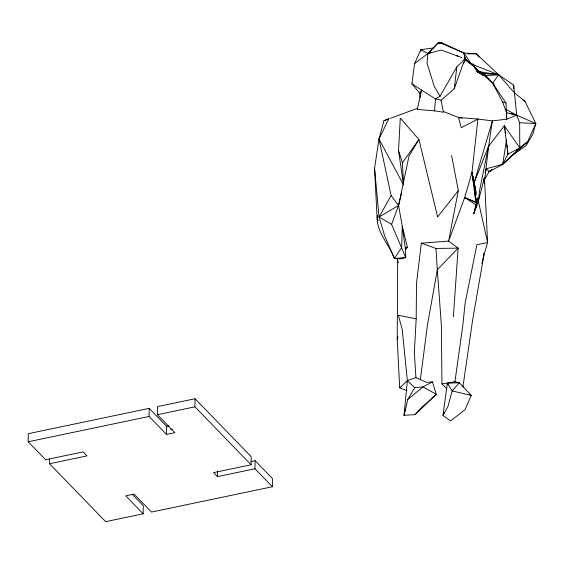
<?xml version="1.0" encoding="UTF-8"?>
<svg xmlns="http://www.w3.org/2000/svg" width="564" height="564" viewBox="0 0 564 564"><rect width="100%" height="100%" fill="white"/><g stroke="black" fill="none" stroke-linecap="round" stroke-linejoin="round"><path stroke-width="0.85" d="M407.025 390.612L399.686 387.905L397.225 339.253L397.69 260.342L397.282 258.636M416.19 318.85L398.374 315.269L402.224 329.552L407.363 380.644L404.064 415.287L415.083 414.639L436.275 394.292L432.461 381.87L426.631 382.336L415.922 377.549L414.343 352.479L416.19 318.85L416.514 283.107L421.343 243.169L448.627 241.103L458.137 248.111L453.385 316.735M49.505 463.742L87.018 455.888L83.148 451.891L45.628 459.752L28.2 441.774L28.313 433.681L149.199 408.357L166.627 426.335L166.514 434.428L174.847 432.68L157.419 414.702L157.532 406.609L195.045 398.748L251.213 456.678L251.1 464.771L213.587 472.632L217.457 476.622L254.97 468.762L272.405 486.739L151.519 512.063L134.091 494.085L125.751 495.834L143.185 513.811L105.672 521.672L49.505 463.742L49.569 458.884M143.185 513.811L143.298 505.718L132.477 494.557M166.514 434.428L149.086 416.451L149.199 408.357M251.1 464.771L194.932 406.841L195.045 398.748M217.457 476.622L217.535 470.961M254.97 468.762L255.083 460.668L250.825 461.564M272.405 486.739L272.518 478.646L255.083 460.668M451.616 155.558L458.313 190.59L448.627 241.103L464.694 197.548L471.962 172.521L474.014 183.103L473.936 185.359L471.962 172.521L477.927 119.067L492.457 120.858L506.676 119.215L516.694 115.162L535.8 123.551L532.902 133.999L526.149 145.554L512.634 155.086M484.208 183.73C486.732 162.827 488.875 141.712 492.457 120.858L474.014 183.103L475.713 195.99M377.429 215.279C375.532 231.741 389.216 243.916 394.419 258.531L401.265 258.77L405.735 257.536L405.53 249.753L402.259 226.22L398.579 205.472L409.02 155.988L418.932 139.449L400.278 118.102L398.536 150.771L403.542 184.893L378.987 138.963L383.95 120.703L388.963 118.525L378.987 138.963L374.566 168.291L377.196 219.572L378.529 220.658M477.074 69.16L465.49 59.15L463.255 63.478L454.253 88.752L441.111 100.237L443.452 112.215L434.569 110.854L435.464 98.89L440.096 96.148L456.847 66.841L465.258 58.734L464.052 53.101L441.478 42.54L438.862 42.328L427.886 53.538L414.611 63.556L411.91 83.789L419.757 93.257L420.025 97.614M484.201 179.895L489.164 171.653L502.693 164.371L527.622 141.775L535.8 123.551L524.971 101.259L514.579 92.961L498.696 74.786L476.305 53.799L464.052 53.101L439.088 42.37L437.833 43.216L441.478 42.54L438.475 42.49L427.886 53.538L427.061 63.182L434.266 86.482L440.096 96.148M476.051 198.563L476.615 202.864L473.746 213.827L476.164 207.531L476.615 202.864L476.115 198.606M454.253 88.752L456.847 66.841M420.349 379.706L427.399 325.414L437.311 269.754L435.979 248.456L421.343 243.169M435.979 248.456L458.137 248.111L437.311 269.754L441.393 325.668L441.936 383.957L454.922 381.765L462.861 324.899L465.145 303.009L476.855 244.734L487.592 242.576L484.441 177.618L483.404 180.945M462.903 387.066L472.646 319.929L483.912 255.02L487.592 242.576L478.251 200.713M506.507 139.893L502.693 164.371L486.372 168.742L485.132 171.061M405.213 409.274L404.064 415.287L407.814 399.375L414.702 387.679L422.972 386.897L432.461 381.87M507.473 149.178L507.889 154.24L502.693 164.371L519.804 147.916L504.329 125.709L488.466 146.471L479.752 189.652L478.258 201.813L476.164 207.531L475.854 204.795L464.694 197.548L477.525 202.751L478.258 201.813L484.441 177.618M481.924 263.543L483.912 255.02L483.574 253.328M401.758 192.303L398.579 205.472L391.599 224.338L405.735 257.536L394.419 258.531L384.74 236.147L379.057 217.006L374.566 168.291M473.746 213.827L476.615 202.864L475.431 199.022L471.962 172.521L472.914 176.793M485.111 172.929L486.372 168.742L489.164 171.653L491.3 170.152M397.225 339.253L397.994 336.736M443.896 413.081L442.973 415.485L450.636 420.892L465.208 409.513L471.187 395.364L459.378 382.759L454.922 381.765M474.014 183.103L488.466 146.471M414.611 63.556L420.857 49.646L433.85 47.912M391.599 224.338L379.057 217.006L391.099 195.532L378.987 138.963M419.757 93.257L421.59 90.134L411.91 83.789M394.419 258.531L401.674 247.399L402.259 226.22L407.349 247.201L405.53 249.753M403.542 184.893L402.456 162.785L418.932 139.449L437.615 216.964L458.313 190.59M463.255 63.478L464.25 62.174M415.083 414.639L422.041 407.208L436.275 394.292L422.972 386.897L407.814 399.375M399.686 387.905L407.363 380.644L415.922 377.549M505.055 129.875L504.329 125.709L507.889 154.24L519.804 147.916L527.622 141.775L516.638 150.313M489.164 171.653L491.914 169.517M379.057 217.006L398.579 205.472L391.099 195.532M405.199 248.209L407.349 247.201M383.95 120.703L388.843 118.905M390.471 118.299L417.353 108.394M421.082 51.38L420.857 49.646L427.886 53.538L430.276 52.826M427.886 53.538L441.104 50.041L461.944 57.627M28.2 441.774L149.086 416.451M157.419 414.702L194.932 406.841M166.627 426.335L169.13 425.806M170.737 429.507L172.408 429.155M519.804 147.916L519.655 122.733L516.694 115.162L513.67 85.122L498.696 74.786L483.863 75.689L465.258 58.734L465.427 59.862L464.13 59.537L465.427 59.862L471.229 63.908L476.911 69.21M477.525 202.751L476.615 202.864L464.694 197.548M467.542 53.862L476.305 53.799L479.21 57.07M438.475 42.49L441.478 42.54M494.134 84.071L492.661 83.162L498.696 74.786L479.442 71.649L484.462 73.947L492.661 83.162L502.538 101.936L506.599 112.701L516.694 115.162L506.162 109.501L506.662 111.693L506.676 119.215L505.993 102.972L492.661 83.162L484.793 75.174L474.839 68.096L477.088 71.593L478.66 71.628M519.655 122.733L535.8 123.551M434.569 110.854L417.219 109.423L421.59 90.134L435.464 98.89L441.111 100.237M484.462 73.947L484.793 75.174L477.088 71.593L479.901 73.144L498.696 74.786L471.229 63.908L465.074 59.918L464.052 53.101L471.229 63.908M437.833 43.216L441.499 43.654L439.088 42.37M461.874 118.158L458.476 117.495L443.304 111.468M509.934 113.456L516.694 115.162M502.538 101.936L505.993 102.972M456.389 55.568L458.631 56.52M469.734 394.581L471.187 395.364L452.159 390.922L447.33 383.175L459.378 382.759L452.159 390.922L447.943 406.538L442.973 415.485L447.33 383.175L447.936 384.817M522.856 100.032L524.971 101.259M477.088 71.593L483.863 75.689L480.704 72.742M479.901 73.144L483.863 75.689M479.442 71.649L484.793 75.174M484.215 75.576L492.661 83.162L488.939 79.517M466.061 59.671L465.49 59.15L465.074 59.918L464.052 53.101M407.363 380.644L414.702 387.679M472.815 63.732L474.056 64.945M441.936 383.957L446.935 388.913M464.891 59.107L465.427 59.862M398.536 150.771L402.456 162.785M476.531 194.242L471.962 172.521L473.626 180.276M477.299 197.604L478.258 201.813L477.518 198.366M474.74 185.443L475.107 187.163M397.69 260.342L398.149 262.902M505.337 131.546L505.626 133.21M475.819 196.053L474.613 185.831L475.431 199.022M475.854 204.795L476.164 207.531M507.121 144.962L507.332 147.493M513.67 85.122L513.776 88.583M477.927 119.067L461.267 127.697L458.476 117.495L477.927 119.067"/></g></svg>
